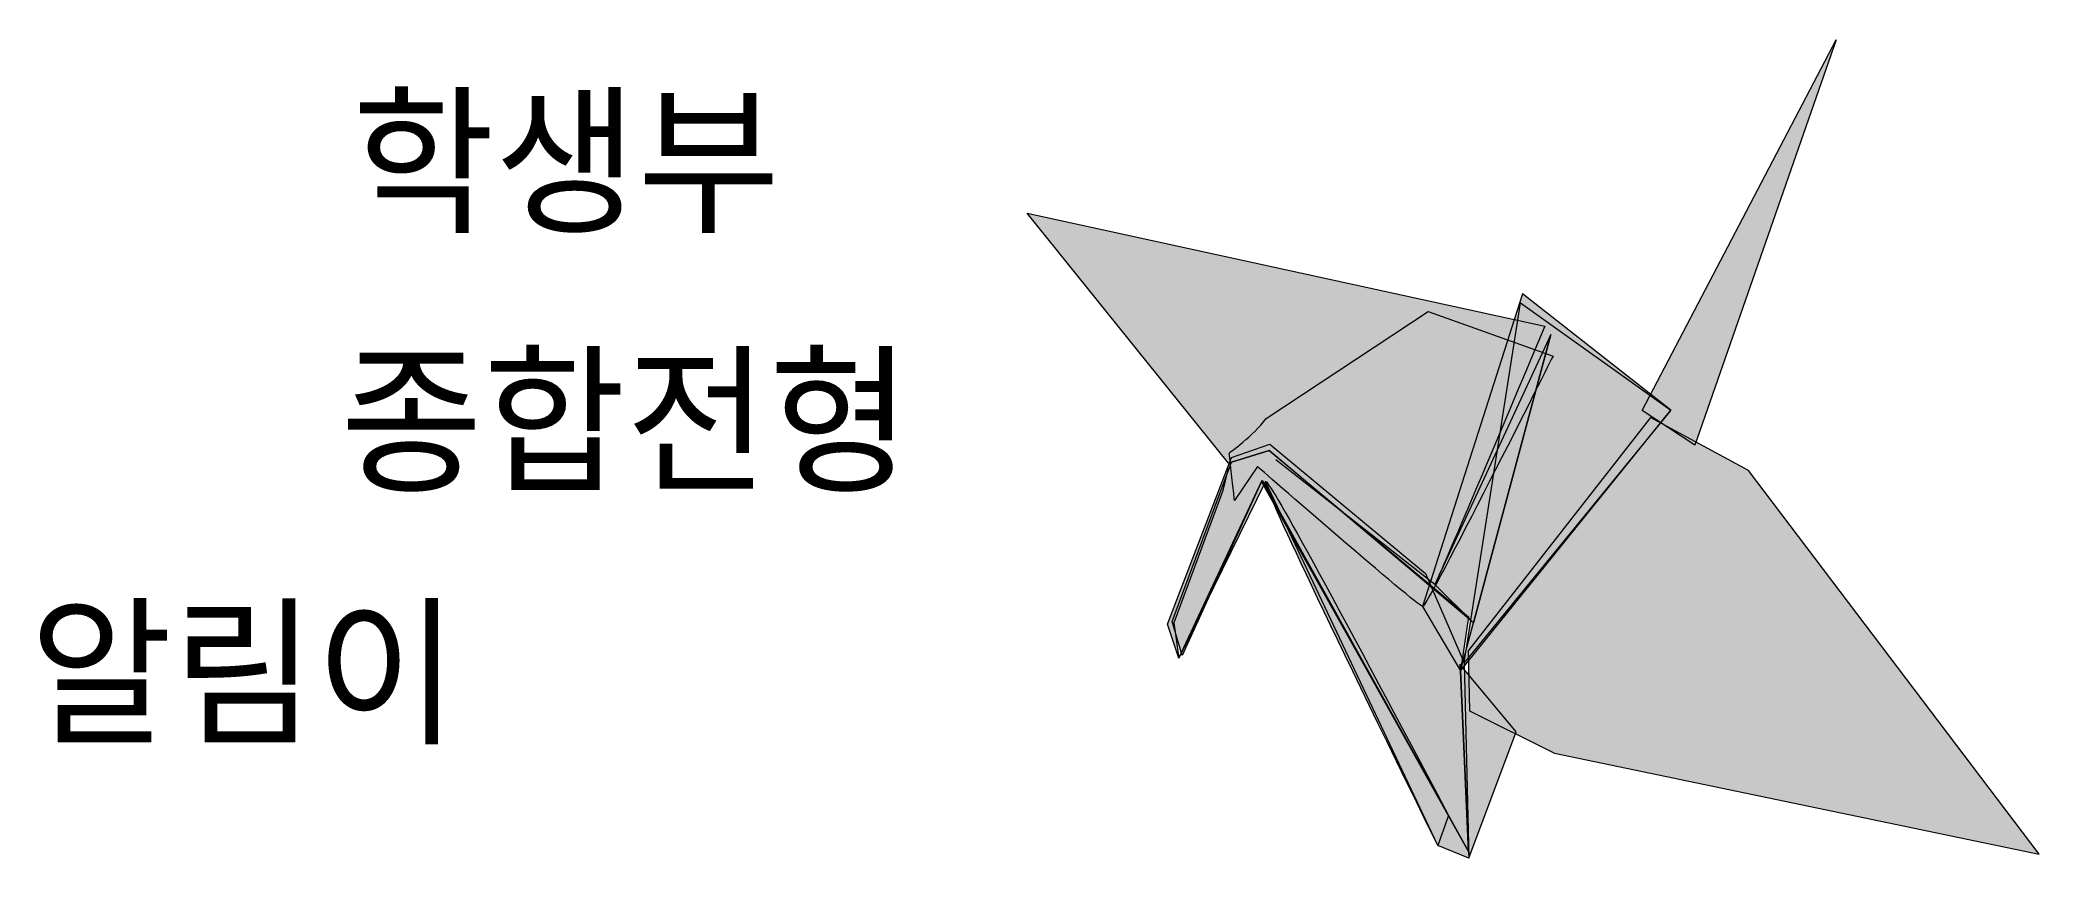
# Model space of a CAD drawing. Header units: inches. Extents: x 92.1 to 144.3, y -100.8 to -79.4.
import ezdxf

# ---------------------------------------------------------------- set-up
doc = ezdxf.new("R2010")
doc.units = ezdxf.units.IN
doc.header["$MEASUREMENT"] = 0
doc.layers.add('Layer 1', color=7, linetype='Continuous')

msp = doc.modelspace()

# ---------------------------------------------------------------- hatches: boundary and pattern name
at = {"layer": 'Layer 1'}
h = msp.add_hatch(color=7, dxfattribs=at)
h.dxf.hatch_style = 2
h.paths.add_polyline_path([(133.938, -89.078), (139, -79.404), (135.312, -89.983)])
h = msp.add_hatch(color=1, dxfattribs=at)
h.dxf.hatch_style = 2
edge = h.paths.add_edge_path()
edge.add_spline(control_points=[(123.133, -90.581), (123.133, -90.581), (123.133, -90.581), (122.985, -91.191), (122.985, -91.191), (121.717, -94.621), (121.717, -94.621), (121.717, -94.621), (121.846, -95.543), (121.846, -95.543), (121.846, -95.543), (124.02, -90.896), (124.02, -90.896), (124.02, -90.896), (129.403, -100.596), (129.403, -100.596), (129.403, -100.596), (129.196, -95.875), (129.196, -95.875), (129.196, -95.875), (129.532, -94.621), (129.532, -94.621), (129.532, -94.621), (124.201, -90.121), (124.201, -90.121), (124.201, -90.121), (123.219, -90.429), (123.219, -90.429), (123.219, -90.429), (123.14, -90.453), (123.14, -90.453), (123.14, -90.453), (117.887, -83.925), (117.887, -83.925), (117.887, -83.925), (131.395, -86.876), (131.395, -86.876), (128.522, -93.717), (128.523, -93.625), (128.523, -93.625), (128.523, -93.625), (124.373, -90.367), (124.373, -90.367)], knot_values=[0, 0, 0, 0, 0.352778, 0.352778, 0.352778, 0.705556, 0.705556, 0.705556, 1.058333, 1.058333, 1.058333, 1.411111, 1.411111, 1.411111, 1.763889, 1.763889, 1.763889, 2.116667, 2.116667, 2.116667, 2.469444, 2.469444, 2.469444, 2.822222, 2.822222, 2.822222, 3.175, 3.175, 3.175, 3.527778, 3.527778, 3.527778, 3.880556, 3.880556, 3.880556, 4.233333, 4.233333, 4.233333, 4.586111, 4.586111, 4.586111, 4.938889, 4.938889, 4.938889, 4.938889], degree=3, periodic=0)
edge.add_line((124.373, -90.367), (123.133, -90.581))
h = msp.add_hatch(color=7, dxfattribs=at)
h.dxf.hatch_style = 2
h.paths.add_polyline_path([(130.818, -86.036), (128.208, -94.197), (129.196, -95.875), (134.687, -89.066)])
h = msp.add_hatch(color=30, dxfattribs=at)
h.dxf.hatch_style = 2
edge = h.paths.add_edge_path()
edge.add_spline(control_points=[(124.121, -89.289), (123.773, -89.755), (123.175, -90.163), (123.165, -90.185), (123.155, -90.207), (123.298, -91.43), (123.298, -91.43), (123.298, -91.43), (123.896, -90.542), (123.896, -90.542), (123.896, -90.542), (128.086, -94.197), (128.208, -94.197), (128.331, -94.197), (131.611, -87.658), (131.611, -87.658), (131.611, -87.658), (128.352, -86.493), (128.352, -86.493), (128.352, -86.493), (124.121, -89.289), (124.121, -89.289)], knot_values=[0, 0, 0, 0, 1, 1, 1, 2, 2, 2, 3, 3, 3, 4, 4, 4, 5, 5, 5, 6, 6, 6, 7, 7, 7, 7], degree=3, periodic=1)
h = msp.add_hatch(color=7, dxfattribs=at)
h.dxf.hatch_style = 2
h.paths.add_polyline_path([(134.687, -89.066), (129.292, -95.669), (130.763, -86.269)])
h = msp.add_hatch(color=7, dxfattribs=at)
h.dxf.hatch_style = 2
h.paths.add_polyline_path([(131.551, -87.097), (128.523, -93.625), (129.532, -94.621)])
h = msp.add_hatch(color=30, dxfattribs=at)
h.dxf.hatch_style = 2
edge = h.paths.add_edge_path()
edge.add_spline(control_points=[(131.551, -87.097), (131.551, -87.097), (129.532, -94.621), (129.532, -94.621), (129.532, -94.621), (131.551, -87.097), (131.551, -87.097)], knot_values=[0, 0, 0, 0, 1, 1, 1, 2, 2, 2, 2], degree=3, periodic=1)
h = msp.add_hatch(color=1, dxfattribs=at)
h.dxf.hatch_style = 2
h.paths.add_polyline_path([(129.429, -96.916), (131.645, -98.028), (144.296, -100.664), (136.714, -90.645), (134.158, -89.261), (129.395, -95.354)])
h = msp.add_hatch(color=7, dxfattribs=at)
h.dxf.hatch_style = 2
h.paths.add_polyline_path([(121.846, -95.543), (121.552, -94.659), (123.215, -90.309), (124.223, -89.959), (128.283, -93.338), (129.292, -95.669), (129.416, -100.763), (128.604, -100.436), (124.107, -90.93)])
h = msp.add_hatch(color=7, dxfattribs=at)
h.dxf.hatch_style = 2
h.paths.add_polyline_path([(121.934, -95.474), (121.673, -94.586), (123.219, -90.429), (124.201, -90.121), (129.401, -94.464), (129.196, -95.875), (129.403, -100.596), (124.005, -90.93)])
h = msp.add_hatch(color=7, dxfattribs=at)
h.dxf.hatch_style = 2
edge = h.paths.add_edge_path()
edge.add_spline(control_points=[(124.107, -90.93), (124.033, -91.007), (125.531, -94.175), (128.604, -100.436), (128.696, -100.174), (128.788, -99.912), (128.88, -99.649), (125.772, -93.761), (124.18, -90.854), (124.107, -90.93)], knot_values=[0, 0, 0, 0, 1, 1, 1, 2, 2, 2, 3, 3, 3, 3], degree=3, periodic=1)
h = msp.add_hatch(color=7, dxfattribs=at)
h.dxf.hatch_style = 2
h.paths.add_polyline_path([(129.176, -95.698), (129.416, -100.763), (130.645, -97.465)])

# ---------------------------------------------------------------- linework, layer by layer
at = {"layer": 'Layer 1', "color": 7, "lineweight": 18}
for points in [[(133.938, -89.078), (139, -79.404), (135.312, -89.983), (133.938, -89.078)], [(130.818, -86.036), (128.208, -94.197), (129.196, -95.875), (134.687, -89.066), (130.818, -86.036)], [(134.687, -89.066), (129.292, -95.669), (130.763, -86.269), (134.687, -89.066)], [(131.551, -87.097), (128.523, -93.625), (129.532, -94.621), (131.551, -87.097)], [(121.846, -95.543), (121.552, -94.659), (123.215, -90.309), (124.223, -89.959), (128.283, -93.338), (129.292, -95.669), (129.416, -100.763), (128.604, -100.436), (124.107, -90.93), (121.846, -95.543)], [(121.934, -95.474), (121.673, -94.586), (123.219, -90.429), (124.201, -90.121), (129.401, -94.464), (129.196, -95.875), (129.403, -100.596), (124.005, -90.93), (121.934, -95.474)]]:
    msp.add_lwpolyline(points, dxfattribs=at)
at = {"layer": 'Layer 1', "lineweight": 0}
for points in [[(129.429, -96.916), (131.645, -98.028), (144.296, -100.664), (136.714, -90.645), (134.158, -89.261), (129.395, -95.354), (129.429, -96.916)], [(129.176, -95.698), (129.416, -100.763), (130.645, -97.465), (129.176, -95.698)]]:
    msp.add_lwpolyline(points, dxfattribs=at)
for points, knots in [([(123.133, -90.581), (123.133, -90.581), (123.133, -90.581), (122.985, -91.191), (122.985, -91.191), (121.717, -94.621), (121.717, -94.621), (121.717, -94.621), (121.846, -95.543), (121.846, -95.543), (121.846, -95.543), (124.02, -90.896), (124.02, -90.896), (124.02, -90.896), (129.403, -100.596), (129.403, -100.596), (129.403, -100.596), (129.196, -95.875), (129.196, -95.875), (129.196, -95.875), (129.532, -94.621), (129.532, -94.621), (129.532, -94.621), (124.201, -90.121), (124.201, -90.121), (124.201, -90.121), (123.219, -90.429), (123.219, -90.429), (123.219, -90.429), (123.14, -90.453), (123.14, -90.453), (123.14, -90.453), (117.887, -83.925), (117.887, -83.925), (117.887, -83.925), (131.395, -86.876), (131.395, -86.876), (128.522, -93.717), (128.523, -93.625), (128.523, -93.625), (128.523, -93.625), (124.373, -90.367), (124.373, -90.367)], [0, 0, 0, 0, 1, 1, 1, 2, 2, 2, 3, 3, 3, 4, 4, 4, 5, 5, 5, 6, 6, 6, 7, 7, 7, 8, 8, 8, 9, 9, 9, 10, 10, 10, 11, 11, 11, 12, 12, 12, 13, 13, 13, 14, 14, 14, 14]), ([(124.121, -89.289), (123.773, -89.755), (123.175, -90.163), (123.165, -90.185), (123.155, -90.207), (123.298, -91.43), (123.298, -91.43), (123.298, -91.43), (123.896, -90.542), (123.896, -90.542), (123.896, -90.542), (128.086, -94.197), (128.208, -94.197), (128.331, -94.197), (131.611, -87.658), (131.611, -87.658), (131.611, -87.658), (128.352, -86.493), (128.352, -86.493), (128.352, -86.493), (124.121, -89.289), (124.121, -89.289)], [0, 0, 0, 0, 1, 1, 1, 2, 2, 2, 3, 3, 3, 4, 4, 4, 5, 5, 5, 6, 6, 6, 7, 7, 7, 7]), ([(124.107, -90.93), (124.033, -91.007), (125.531, -94.175), (128.604, -100.436), (128.696, -100.174), (128.788, -99.912), (128.88, -99.649), (125.772, -93.761), (124.18, -90.854), (124.107, -90.93)], [0, 0, 0, 0, 1, 1, 1, 2, 2, 2, 3, 3, 3, 3])]:
    msp.add_open_spline(points, degree=3, knots=knots, dxfattribs=at)
at = {"layer": 'Layer 1', "color": 7, "lineweight": 18}
msp.add_open_spline([(131.551, -87.097), (131.551, -87.097), (129.532, -94.621), (129.532, -94.621), (129.532, -94.621), (131.551, -87.097), (131.551, -87.097)], degree=3, knots=[0, 0, 0, 0, 1, 1, 1, 2, 2, 2, 2], dxfattribs=at)

# ---------------------------------------------------------------- texts
at = {"layer": 'Layer 1', "color": 7, "char_height": 3.0906, "attachment_point": 7}
for s, insert in [('\\fJejuGothic|b0|i0|c0|p34;\\W0.96125;학\\C1;생부', (100.258, -84.446)), ('\\fJejuGothic|b0|i0|c0|p34;\\W0.96125;종\\C1;합전형', (99.955, -91.199))]:
    msp.add_mtext(s, dxfattribs=dict(at, insert=insert))
at = {"layer": 'Layer 1', "color": 1, "insert": (91.851, -97.796), "char_height": 3.0906, "attachment_point": 7}
msp.add_mtext('\\fJejuGothic|b0|i0|c0|p34;\\W0.96125;알림\\C7;이', dxfattribs=at)

doc.saveas('drawing.dxf')
